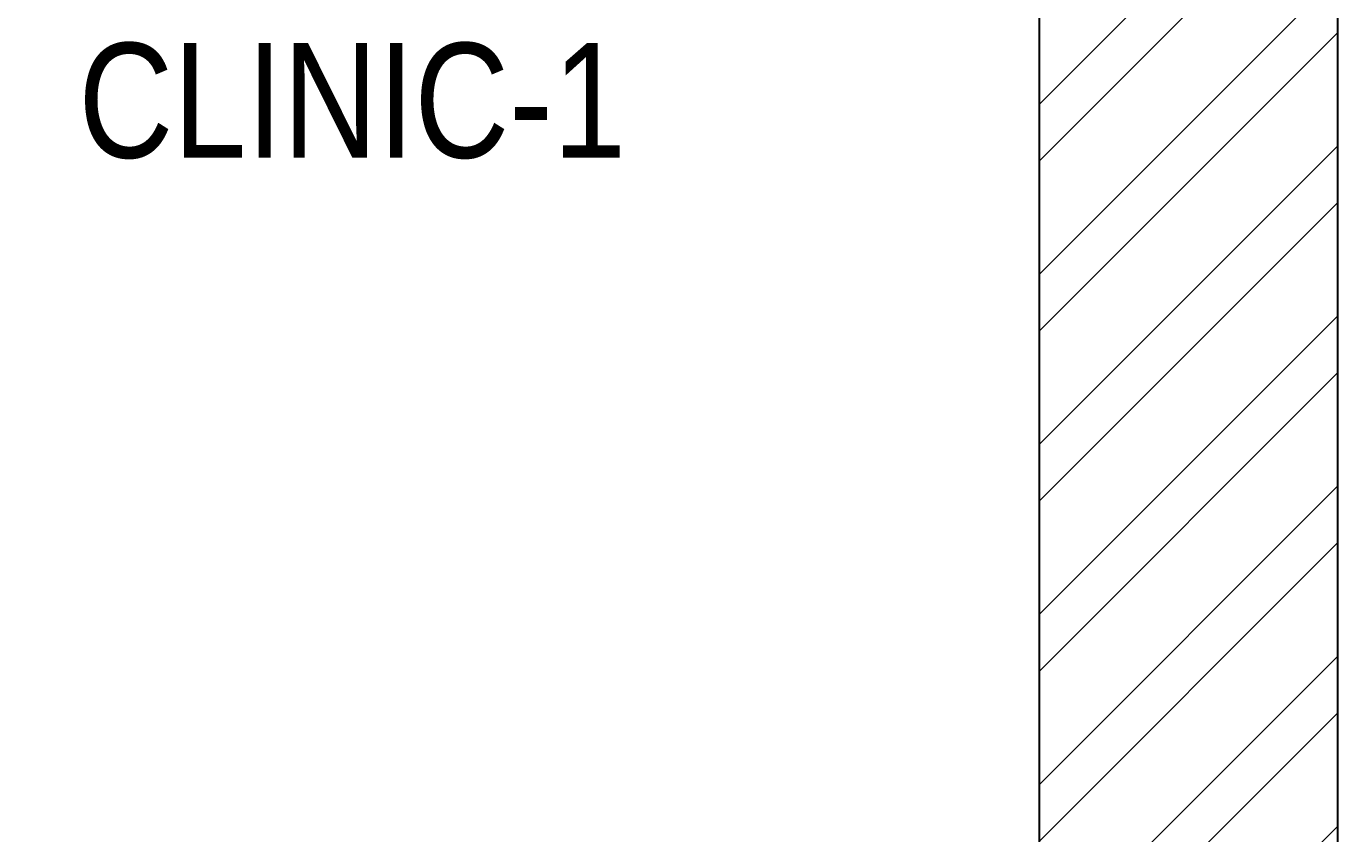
# Model space of a CAD drawing. Header units: millimetres. Extents: x 1737957 to 1744771, y 33447 to 45619.
# Drawn here: x 1743629 to 1744771, y 43051 to 43754 of the extents above; entities that cross this region are included whole.
import ezdxf

# ---------------------------------------------------------------- set-up
doc = ezdxf.new("R2010")
doc.units = ezdxf.units.MM
doc.header["$LTSCALE"] = 40
doc.layers.add('A-WALL', color=1, linetype='Continuous')
for name, color, linetype, lineweight in [('LENS-DIM', 252, 'Continuous', 5), ('LENS-TEXT', 31, 'Continuous', 5), ('LN-HATCH', 251, 'Continuous', 0)]:
    doc.layers.add(name, color=color, linetype=linetype, lineweight=lineweight)
doc.styles.add('LK TXT', font='Gill Sans MT Condensed Regular.ttf')

# ---------------------------------------------------------------- blocks, each defined once
blk = doc.blocks.new('A$Ccc8ceeb6')
at = {"layer": 'LN-HATCH'}
h = blk.add_hatch(dxfattribs=at)
h.set_pattern_fill('ANSI32', color=256, scale=11, angle=180)
h.set_pattern_definition([(225, (-5259973.749626644, -42445.20995585899), (74.08711299882052, -74.08711299882054), []), (225, (-5260023.141056644, -42445.20995585899), (74.08711299882052, -74.08711299882054), [])])
h.paths.add_polyline_path([(3715.190829237923, 3793.967683885727), (-3098.809169808403, 3793.967683885727), (-3098.809169808403, -7078.032316099371), (-2838.809169808403, -7078.032316099371), (-2838.809169808403, -6878.032316114273), (-2698.809170762077, -6878.032316114273), (-2698.809170762077, -6618.032316114272), (-2838.809169808403, -6618.032316114272), (-2838.809169808403, 3533.967683885727), (3455.190829237923, 3533.967683885727), (3455.190829237923, -6618.032316114272), (3315.190830191597, -6618.032316114272), (3315.190830191597, -6878.032316114273), (3455.190829237923, -6878.032316114273), (3455.190829237923, -7078.032316099371), (3715.190829237923, -7078.032316099371)])
at = {"layer": 'A-WALL'}
for p, q in [((3715.190829237923, -7078.032316099371), (3715.190829237923, 3793.967683885727)), ((3455.190829237923, -6618.032316114272), (3455.190829237923, 3533.967683885727))]:
    blk.add_line(p, q, dxfattribs=at)

msp = doc.modelspace()

# ---------------------------------------------------------------- block references
at = {"layer": 'LENS-DIM', "color": 3}
msp.add_blockref('A$Ccc8ceeb6', (1741056.106452266, 41824.54015089251), dxfattribs=at)

# ---------------------------------------------------------------- texts
at = {"layer": 'LENS-TEXT', "color": 0, "linetype": 'Continuous', "ltscale": 3, "insert": (1743912.612064989, 43689.00542948122), "char_height": 100, "attachment_point": 5, "style": 'LK TXT'}
msp.add_mtext_dynamic_manual_height_columns('CLINIC-1', width=903.2701604428923, gutter_width=0.9999999999999992, heights=[0], dxfattribs=at)

doc.saveas('drawing.dxf')
